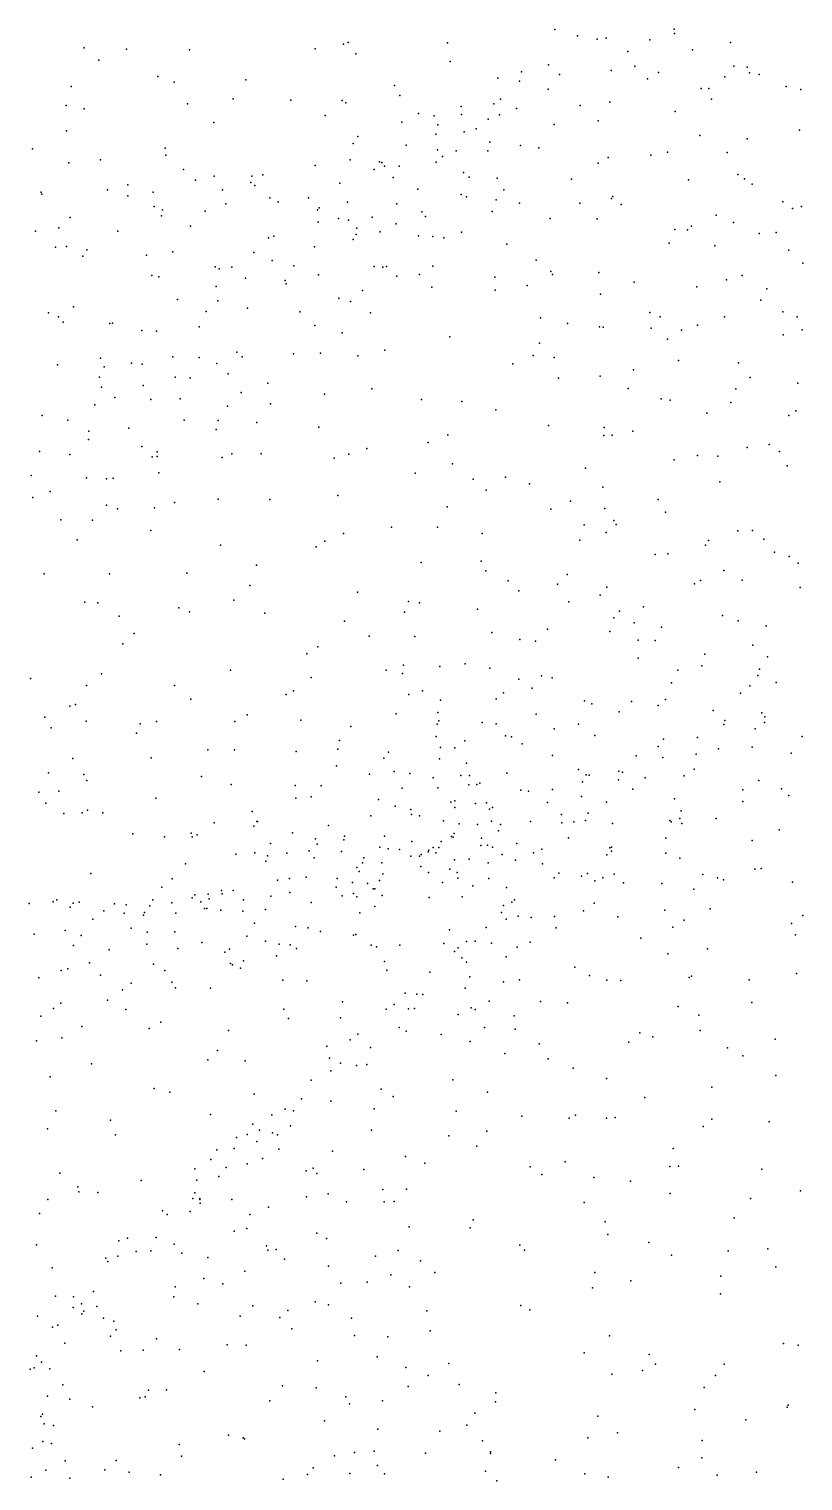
# Model space of a CAD drawing. Header units: metres. Extents: x -24.3 to 24.3, y -27.7 to 27.7.
# Drawn here: x -11.64 to -8.88, y -10.36 to -5.18 of the extents above; entities that cross this region are included whole.
import ezdxf

# ---------------------------------------------------------------- set-up
doc = ezdxf.new("R2010")
doc.units = ezdxf.units.M

msp = doc.modelspace()

# ---------------------------------------------------------------- linework, layer by layer
for p in [(-9.7676, -5.1799, 18.5), (-9.3422, -5.1786, 5.2389), (-10.5227, -5.2325, 3.1546), (-10.5054, -5.2264, -7.0825), (-10.1514, -5.2275, 5.1081), (-9.6866, -5.203, 5.2259), (-9.6169, -5.2147, -7.0446), (-9.585, -5.2116, 0.7604), (-9.4286, -5.217, 0.4077), (-9.3404, -5.1946, 14.8257), (-9.141, -5.2262, 0.3176), (-11.4475, -5.2454, 16.5966), (-11.2964, -5.2509, 4.0688), (-11.0718, -5.2532, 16.9947), (-10.6235, -5.249, 17.5138), (-10.4787, -5.2671, 5.0257), (-9.507, -5.2589, 15.282), (-9.2764, -5.2531, 15.2929), (-11.396, -5.2897, 4.5429), (-10.1412, -5.2942, -7.1146), (-9.8864, -5.3315, 1.6788), (-9.7902, -5.3058, 0.952), (-9.5671, -5.3267, 18.566), (-9.4828, -5.3112, 14.5199), (-9.3974, -5.3332, 18.7082), (-9.1295, -5.3108, 15.1331), (-9.0815, -5.3147, 5.3051), (-9.0729, -5.335, 18.9879), (-11.4937, -5.3841, -6.892), (-11.1844, -5.3486, 3.8963), (-11.1268, -5.3684, 4.8656), (-10.8708, -5.3603, -7.0729), (-10.34, -5.3802, 2.7429), (-9.971, -5.3534, 2.1547), (-9.8943, -5.3643, 1.2084), (-9.7508, -5.3405, 0.6914), (-9.4374, -5.3563, -7.0699), (-9.1608, -5.3488, -7.0174), (-9.0381, -5.3414, 14.9366), (-8.9424, -5.3843, 15.3687), (-10.9157, -5.4277, 4.9626), (-10.7106, -5.4329, 17.2828), (-10.5275, -5.4338, 3.0561), (-10.5136, -5.4425, 17.5149), (-10.3207, -5.4164, 17.7664), (-9.9616, -5.4284, 15.058), (-9.7919, -5.3935, 15.281), (-9.5714, -5.4402, 0.2462), (-9.2455, -5.3913, 14.3852), (-9.2183, -5.3914, 18.8204), (-9.2091, -5.4288, 0.2758), (-8.8898, -5.3941, 15.1098), (-11.5125, -5.4513, 4.2443), (-11.4477, -5.4629, 16.5426), (-11.0791, -5.4462, 16.8275), (-10.5871, -5.4877, -7.1139), (-10.2541, -5.4801, 2.5331), (-10.199, -5.4881, 0.7014), (-10.1026, -5.455, 2.2993), (-10.1008, -5.484, 14.7926), (-9.9859, -5.4453, 0.7708), (-9.9652, -5.4849, 0.3266), (-9.9042, -5.4617, 18.1724), (-9.6774, -5.4511, -7.151), (-9.3387, -5.4727, 15.5554), (-11.5108, -5.5424, 4.7626), (-10.9853, -5.5124, 3.5954), (-10.3144, -5.5112, 0.4911), (-10.1857, -5.5204, 1.014), (-10.0915, -5.5454, 15.3311), (-10.0482, -5.5352, 1.346), (-10.0062, -5.5001, 1.825), (-9.7703, -5.5194, 5.3121), (-9.6137, -5.5067, 14.2608), (-8.8946, -5.5396, 14.5213), (-10.4878, -5.5874, 0.2467), (-10.4712, -5.5624, 0.6352), (-10.2985, -5.5929, 17.575), (-10.1931, -5.5539, 15.1368), (-9.9994, -5.5829, 17.9328), (-9.8903, -5.5945, -7.172), (-9.2509, -5.5582, 18.6454), (-9.082, -5.5711, 18.783), (-11.6324, -5.6063, 16.2831), (-11.3891, -5.6459, 16.3575), (-11.1587, -5.604, 4.9655), (-11.1562, -5.6292, 3.7035), (-10.4981, -5.6459, 2.8897), (-10.1862, -5.6099, 5.2639), (-10.1692, -5.6333, 14.5087), (-10.1196, -5.613, -7.1604), (-10.0075, -5.6139, 14.338), (-9.8246, -5.6026, 0.136), (-9.5773, -5.6376, 18.2482), (-9.425, -5.6294, 0.2031), (-9.3655, -5.6187, 18.4648), (-9.1525, -5.6198, 5.4028), (-11.5021, -5.6557, 4.0448), (-11.0937, -5.6798, 16.4049), (-10.8096, -5.6986, -7.127), (-10.6233, -5.6663, 0.0119), (-10.4133, -5.6806, 17.3192), (-10.3941, -5.6528, 2.6963), (-10.385, -5.6552, 14.9991), (-10.3756, -5.6678, 15.228), (-10.3234, -5.6679, 14.6598), (-10.1914, -5.6539, 1.2143), (-10.0943, -5.6912, 1.6534), (-9.6131, -5.6572, 15.7112), (-9.1151, -5.6975, 15.6344), (-11.3647, -5.7529, 3.8464), (-11.2917, -5.7346, 0.2374), (-11.051, -5.7183, 0.1933), (-10.9834, -5.7039, 0.4064), (-10.9535, -5.7529, -0.0904), (-10.8528, -5.7263, 0.6002), (-10.8493, -5.7039, 16.6417), (-10.8385, -5.7372, 5.1208), (-10.5354, -5.7293, 17.1076), (-10.3449, -5.7082, -7.1597), (-10.2575, -5.7505, -0.0878), (-10.0739, -5.708, 15.5462), (-9.9741, -5.7105, 5.3156), (-9.9497, -5.7521, 14.0013), (-9.7087, -5.714, 18.0322), (-9.2907, -5.7174, 14.0187), (-9.0905, -5.7132, -7.0794), (-9.0632, -5.733, 18.596), (-11.6014, -5.7609, 0.4287), (-11.5984, -5.7678, 4.8658), (-11.2918, -5.7744, 0.501), (-11.2014, -5.7614, -6.9971), (-10.9421, -5.8022, 3.3817), (-10.785, -5.7808, 0.8386), (-10.7551, -5.7949, 3.1932), (-10.647, -5.7812, 16.8226), (-10.5083, -5.7965, -0.1388), (-10.3317, -5.8027, 15.6717), (-10.1024, -5.7692, 14.17), (-10.083, -5.7772, 17.584), (-9.977, -5.7886, 15.755), (-9.8938, -5.8005, 17.7547), (-9.6788, -5.7998, 13.9215), (-9.5652, -5.7833, 15.8898), (-9.5605, -5.777, 0.0494), (-9.531, -5.8053, -7.2166), (-8.9542, -5.7955, 5.3885), (-11.4983, -5.8512, 0.6373), (-11.198, -5.8124, -0.1125), (-11.1715, -5.846, 16.1345), (-11.168, -5.8239, 3.6021), (-11.0162, -5.8286, 0.8637), (-10.6147, -5.824, 1.0443), (-10.6086, -5.8173, 15.4647), (-10.5398, -5.8551, 15.7773), (-10.4195, -5.8497, 5.2776), (-10.2424, -5.8315, 17.32), (-10.2293, -5.8481, 1.9564), (-9.9912, -5.83, -7.1801), (-9.7845, -5.8548, 15.9763), (-9.6174, -5.8564, 5.3848), (-9.1927, -5.8425, 18.34), (-8.9202, -5.8191, 0.4704), (-8.8877, -5.8124, -6.9962), (-11.6213, -5.9, 4.0251), (-11.5379, -5.8887, -0.1325), (-11.3277, -5.9004, 5.0419), (-11.0687, -5.8821, 15.9001), (-10.6123, -5.8683, 14.6745), (-10.504, -5.8606, 2.7861), (-10.4741, -5.8889, 1.2848), (-10.3913, -5.902, 15.9355), (-10.3346, -5.8744, 2.4058), (-10.1012, -5.9037, -0.1849), (-9.3399, -5.8945, 15.9186), (-9.2947, -5.896, 0.2939), (-9.2798, -5.8827, -7.1835), (-9.1305, -5.8687, 15.7949), (-9.0386, -5.9083, 14.0673), (-8.978, -5.9053, 18.4363), (-11.5498, -5.9574, 4.9782), (-11.511, -5.955, -6.9001), (-10.7899, -5.9235, 15.551), (-10.7703, -5.9176, 15.7938), (-10.6256, -5.9564, -7.1236), (-10.4882, -5.9301, 16.6767), (-10.4775, -5.9126, 14.3829), (-10.2542, -5.9165, 1.7011), (-10.2033, -5.9187, -7.1581), (-10.1643, -5.9242, 16.0211), (-9.9389, -5.9464, 16.1065), (-9.3601, -5.9434, 13.8378), (-9.1966, -5.9531, 5.3995), (-11.452, -5.9889, 15.6392), (-11.4387, -5.9665, 3.7981), (-11.225, -5.9864, 15.585), (-11.1314, -5.974, -0.3565), (-10.8427, -5.976, 14.9403), (-10.7769, -6.0045, 14.5948), (-9.8343, -6.0033, 5.382), (-8.9331, -5.9685, 15.7769), (-11.2067, -6.0589, 3.4975), (-11.181, -6.0636, -6.9956), (-10.9806, -6.0272, 15.2817), (-10.9665, -6.0348, 5.2114), (-10.9209, -6.0292, 3.2275), (-10.699, -6.0234, 3.0019), (-10.611, -6.0555, 1.3989), (-10.4125, -6.0259, -0.2978), (-10.3819, -6.0285, 16.4536), (-10.3683, -6.0261, 2.1653), (-10.3322, -6.0612, 5.3242), (-10.2504, -6.0544, 16.678), (-10.2039, -6.0257, 16.9667), (-9.7825, -6.0441, -0.0875), (-9.7764, -6.0546, -7.1799), (-9.6112, -6.048, 17.6955), (-9.0996, -6.0586, 0.5505), (-8.8824, -6.0141, 14.1817), (-10.9763, -6.0974, 14.8066), (-10.8719, -6.0681, -0.4466), (-10.7299, -6.0768, 5.2724), (-10.7263, -6.0885, 14.3735), (-10.4543, -6.1122, -7.1261), (-10.2067, -6.1005, -0.3322), (-9.9817, -6.0649, 16.3067), (-9.9811, -6.1103, 17.1229), (-9.8666, -6.0937, 17.4098), (-9.4848, -6.0825, 0.2127), (-9.2614, -6.0987, 17.9093), (-9.1551, -6.0736, 15.955), (-9.0118, -6.1062, 18.1051), (-11.1149, -6.1443, 15.0542), (-10.9713, -6.1488, -7.0408), (-10.5384, -6.1399, 2.5451), (-10.4968, -6.1517, 13.9736), (-9.6044, -6.1253, 16.2111), (-9.0323, -6.1466, 5.3822), (-11.5753, -6.1922, 15.4764), (-11.5391, -6.2066, -6.8185), (-11.4855, -6.1698, -0.5529), (-11.0126, -6.1864, 14.5573), (-10.8644, -6.1747, 3.0682), (-10.6785, -6.1885, 14.1033), (-10.4256, -6.1918, 1.9176), (-9.8197, -6.2096, 13.7058), (-9.4287, -6.1904, 13.7548), (-9.3918, -6.2063, 16.1374), (-9.1624, -6.2066, -7.0831), (-8.9537, -6.188, 15.927), (-8.9028, -6.2065, -7.0138), (-11.5223, -6.2251, 3.6562), (-11.3567, -6.2298, 1.3257), (-11.3462, -6.2281, 15.2921), (-11.2414, -6.2547, 3.3764), (-11.1897, -6.257, 14.7611), (-11.0376, -6.2413, -0.6189), (-10.6241, -6.2368, 1.6632), (-10.5275, -6.2628, 2.2024), (-9.7232, -6.2293, 5.4257), (-9.6086, -6.2415, 17.4088), (-9.5957, -6.243, 0.1083), (-9.4238, -6.2466, 17.5519), (-9.3159, -6.2532, 5.3977), (-9.2586, -6.2359, 17.7046), (-8.9536, -6.2704, 17.8191), (-8.8856, -6.2522, 13.9996), (-10.1423, -6.2774, 5.3858), (-9.8222, -6.3005, -7.1533), (-9.3659, -6.2857, -7.1205), (-11.3894, -6.3538, 14.9682), (-11.2792, -6.3713, 1.5229), (-11.1308, -6.3485, -6.953), (-11.0378, -6.3518, 14.268), (-10.9745, -6.3724, 1.5983), (-10.9026, -6.3317, 5.2907), (-10.8839, -6.3494, 14.0491), (-10.7011, -6.3385, 2.6122), (-10.6042, -6.3362, 13.8767), (-10.4705, -6.3448, 5.3519), (-10.3751, -6.3252, 13.7627), (-9.9184, -6.3733, 5.43), (-9.845, -6.3439, 16.6483), (-9.7698, -6.3515, 16.9334), (-9.3264, -6.3622, 0.6152), (-9.1129, -6.3697, 16.0419), (-11.5431, -6.3775, 3.4873), (-11.3934, -6.421, 14.6607), (-11.3767, -6.385, -0.7836), (-11.2404, -6.3756, 14.4962), (-11.1224, -6.4216, 3.1267), (-11.07, -6.4242, -0.8195), (-10.9338, -6.4095, 2.9503), (-9.7553, -6.4255, -0.0448), (-9.6065, -6.4178, -7.1546), (-9.4869, -6.3952, 17.2854), (-9.0705, -6.4223, 13.8401), (-11.3854, -6.4569, 3.2928), (-11.2367, -6.4508, 5.2645), (-10.888, -6.4763, -7.0048), (-10.7928, -6.4427, 1.8201), (-10.4207, -6.4627, -0.6731), (-9.5065, -6.4613, 16.3568), (-9.1216, -6.4632, 17.4568), (-8.9012, -6.4427, -6.933), (-11.4101, -6.5205, 14.4397), (-11.3379, -6.4935, -6.8348), (-11.2099, -6.5012, 1.7034), (-11.1051, -6.4984, 14.0439), (-10.9359, -6.5244, 13.9066), (-10.7822, -6.5166, 2.4114), (-10.5895, -6.4818, -0.8542), (-10.2439, -6.5015, 13.6264), (-10.0994, -6.5082, 5.4296), (-9.388, -6.4986, 5.3819), (-9.3569, -6.503, -7.0489), (-9.1396, -6.5122, 1.0759), (-11.5979, -6.5578, 14.6956), (-11.5064, -6.5752, -6.7153), (-11.0908, -6.5744, -6.9018), (-10.9699, -6.5762, 5.3228), (-9.979, -6.5378, -0.3353), (-9.2251, -6.5503, 13.7295), (-8.9327, -6.5582, 5.3066), (-8.9073, -6.5417, 17.4492), (-11.4315, -6.6139, 1.8161), (-11.2881, -6.6037, -1.0235), (-10.9772, -6.6087, 2.8088), (-10.8316, -6.5831, 2.0269), (-10.6102, -6.6005, 5.3761), (-10.1495, -6.6276, -7.0344), (-9.791, -6.5945, 5.4078), (-9.5928, -6.6296, -7.0281), (-9.5921, -6.6011, 0.4336), (-9.5633, -6.6286, 16.6409), (-9.4895, -6.6146, 13.6258), (-11.607, -6.6865, 5.2693), (-11.4325, -6.6439, 14.215), (-11.2425, -6.6693, 13.9688), (-10.4385, -6.676, -6.9985), (-10.2206, -6.6549, -0.6167), (-9.082, -6.672, -6.8934), (-9.0031, -6.6616, 17.2416), (-8.9667, -6.6863, 15.8022), (-11.4988, -6.6972, 3.0406), (-11.2054, -6.7056, 2.755), (-11.1869, -6.7052, 5.3214), (-11.1868, -6.6874, 1.9547), (-10.9548, -6.7082, -1.1376), (-10.9211, -6.6951, 13.7507), (-10.8163, -6.6955, -6.9587), (-10.5552, -6.7109, 13.5866), (-10.5028, -6.6962, -0.9604), (-10.1327, -6.731, 5.4312), (-9.3425, -6.7162, 5.3436), (-9.2592, -6.7014, 16.9889), (-9.1859, -6.703, 1.2898), (-8.9393, -6.7383, 13.8795), (-11.6366, -6.7727, -6.5617), (-11.4399, -6.7806, 2.7962), (-11.3679, -6.7845, 2.5006), (-11.3444, -6.7815, 2.2393), (-11.1814, -6.7634, -1.1872), (-10.2659, -6.764, 13.5467), (-10.0596, -6.7851, -0.5084), (-9.9439, -6.7788, -6.9601), (-9.6586, -6.7459, 13.5496), (-11.5697, -6.8296, 2.429), (-10.0134, -6.8251, 13.5413), (-9.8582, -6.8025, 5.3824), (-9.5969, -6.8137, 0.6962), (-9.1796, -6.7946, 13.6941), (-11.6312, -6.8506, 2.657), (-11.3683, -6.8789, 13.8776), (-11.3289, -6.8915, -6.721), (-11.1968, -6.8875, -1.3961), (-11.1256, -6.8688, 13.7361), (-10.9694, -6.8564, -6.8516), (-10.7846, -6.8583, 13.605), (-10.5425, -6.8443, -6.9044), (-10.1527, -6.8846, -6.896), (-9.7819, -6.8923, 0.2717), (-9.7123, -6.8638, 0.5159), (-9.5892, -6.8898, 16.6473), (-9.3993, -6.8577, 1.1856), (-11.5312, -6.9306, 5.336), (-11.4185, -6.9318, -1.3422), (-9.5569, -6.9328, 16.2392), (-9.3727, -6.9031, 16.0738), (-11.2094, -6.9693, 5.375), (-10.5217, -6.9797, -1.3056), (-10.3509, -6.9574, 5.4716), (-10.1869, -6.957, -0.7479), (-10.0276, -6.9799, 5.3909), (-9.6633, -6.9485, -6.8244), (-9.5843, -6.9756, 13.5691), (-9.5494, -6.948, 0.9694), (-9.1144, -6.9703, 1.7833), (-9.063, -6.9685, -6.6959), (-11.4729, -7.0027, -6.5803), (-10.9617, -7.0212, 5.4193), (-10.62, -7.0268, 5.4662), (-10.5889, -7.0066, 13.5704), (-9.679, -7.0034, 0.7658), (-9.23, -7.0209, 15.7626), (-9.2197, -7.0049, 16.9565), (-9.0221, -6.9994, 13.8534), (-8.9835, -7.0467, 5.1639), (-10.8324, -7.0929, -6.7463), (-10.2448, -7.0829, -0.9185), (-10.0308, -7.0783, -6.7706), (-9.4097, -7.055, 15.9142), (-9.3642, -7.0522, 1.6245), (-8.9318, -7.0612, 2.161), (-8.8999, -7.0852, 15.28), (-11.5903, -7.123, -1.5952), (-11.3574, -7.124, -1.7409), (-11.0812, -7.1206, -1.7869), (-10.014, -7.1128, -0.3889), (-9.9342, -7.148, -0.1315), (-9.7235, -7.1254, 16.1764), (-9.2483, -7.1478, 5.2183), (-9.1652, -7.1111, -6.5611), (-9.0996, -7.1464, 15.4531), (-10.8568, -7.1646, 13.593), (-10.472, -7.1886, -6.7216), (-9.8968, -7.1839, 0.0934), (-9.759, -7.16, 16.5847), (-9.6064, -7.2, 16.8002), (-9.5818, -7.1712, 1.2389), (-9.2689, -7.1598, 1.9041), (-8.8923, -7.1727, 2.48), (-11.4458, -7.2244, -6.4548), (-11.3989, -7.2266, 13.6955), (-11.1101, -7.245, -6.626), (-10.9142, -7.2174, -1.9163), (-10.2908, -7.222, 13.5496), (-10.251, -7.2275, -6.6914), (-10.044, -7.2495, 13.5701), (-9.7183, -7.2238, 0.9653), (-9.4515, -7.2418, -6.508), (-11.3226, -7.2744, -2.0358), (-11.0724, -7.2591, -2.1185), (-10.8035, -7.2637, 5.4924), (-10.5184, -7.2922, 5.4898), (-10.3046, -7.2598, 5.4314), (-9.5571, -7.2809, 15.7764), (-9.5369, -7.2569, 1.5128), (-9.4851, -7.2983, 1.7362), (-9.1697, -7.2725, -6.368), (-9.1139, -7.2916, 2.4044), (-11.2697, -7.3364, -2.3258), (-10.4301, -7.3464, -1.9377), (-10.2673, -7.3468, -1.085), (-9.993, -7.3332, -6.5673), (-9.8928, -7.3578, 0.3339), (-9.7939, -7.3212, 0.7608), (-9.5719, -7.3291, 13.6445), (-9.3877, -7.3143, 2.0218), (-9.0135, -7.309, 15.1412), (-11.3101, -7.3733, 5.4596), (-10.6527, -7.4095, 13.5507), (-10.6143, -7.3841, -2.2637), (-9.8375, -7.3644, 16.8895), (-9.4705, -7.3605, 17.0835), (-9.4104, -7.3617, 15.5084), (-9.2329, -7.41, 5.033), (-9.061, -7.3787, 2.6886), (-10.3083, -7.4491, -1.5433), (-10.1778, -7.4548, -0.728), (-10.0879, -7.4453, 5.3685), (-9.9997, -7.4599, -0.0478), (-9.4705, -7.4246, 5.1297), (-9.2436, -7.4525, 13.8829), (-9.037, -7.464, -6.0883), (-9.0087, -7.4194, 14.8297), (-11.6396, -7.497, -2.1728), (-11.3858, -7.4806, -2.6784), (-10.9255, -7.4669, -2.6656), (-10.6375, -7.494, -2.5935), (-10.3696, -7.4679, 13.5617), (-10.3115, -7.4792, 5.4139), (-9.8965, -7.5001, 13.5981), (-9.8159, -7.4872, 17.072), (-9.7777, -7.4954, 5.2834), (-9.3519, -7.5129, 2.4812), (-9.3286, -7.468, -6.19), (-9.0437, -7.4861, 4.8811), (-8.9783, -7.5119, 14.4162), (-11.4399, -7.5224, -6.1967), (-11.1255, -7.5225, 13.5953), (-10.727, -7.5544, -6.516), (-10.7003, -7.5412, 5.5197), (-10.2894, -7.5544, -2.339), (-10.2406, -7.5413, 16.5652), (-9.9513, -7.5484, -6.3205), (-9.8493, -7.5319, 1.211), (-9.1054, -7.549, 2.9973), (-9.0718, -7.523, 14.1387), (-11.4984, -7.5957, 5.5123), (-11.4789, -7.5904, 13.6239), (-11.0673, -7.571, -2.9175), (-10.1851, -7.6183, -1.2692), (-10.1759, -7.574, 16.1076), (-9.9772, -7.57, 15.8732), (-9.6626, -7.5767, 13.7189), (-9.6362, -7.5879, 5.0663), (-9.5379, -7.6162, 2.2956), (-9.4943, -7.5791, 17.2397), (-9.3991, -7.5939, 15.2455), (-9.3726, -7.5726, 4.9582), (-9.2023, -7.611, 14.9136), (-11.5887, -7.6348, -2.9369), (-11.4405, -7.6497, -3.1052), (-11.2482, -7.6586, -6.1413), (-11.1897, -7.6504, 5.5363), (-10.9106, -7.6509, -3.139), (-10.8655, -7.6271, 13.5624), (-10.6743, -7.6462, -3.064), (-10.4962, -7.6687, 13.567), (-10.3344, -7.6239, 16.2965), (-10.1876, -7.6608, -0.9358), (-10.1816, -7.6483, -1.496), (-10.0272, -7.6544, 0.289), (-9.9779, -7.6591, 0.7118), (-9.8343, -7.6243, 15.627), (-9.683, -7.6602, -6.0875), (-9.1652, -7.6613, 14.6638), (-9.1615, -7.6474, 4.721), (-9.0293, -7.6197, 3.3482), (-9.0202, -7.6541, 3.5862), (-9.0189, -7.6336, 4.5358), (-11.5651, -7.6736, -5.977), (-11.2615, -7.6928, -3.2464), (-10.5364, -7.7187, 5.457), (-10.192, -7.7043, 17.1009), (-10.0889, -7.7192, 0.0656), (-9.9441, -7.7021, -6.1324), (-9.9229, -7.7049, 1.3582), (-9.7705, -7.6765, 1.9), (-9.6248, -7.701, 17.3706), (-9.3799, -7.7136, -5.8579), (-9.2589, -7.7078, 3.401), (-9.0529, -7.6767, 17.3594), (-8.8847, -7.7038, 4.2183), (-11.006, -7.7513, -3.4389), (-10.9108, -7.7523, -6.1116), (-10.6909, -7.7583, -6.1974), (-10.5423, -7.7489, 16.6106), (-10.3613, -7.7596, 16.9664), (-10.1763, -7.7439, -0.5315), (-10.1249, -7.7444, -2.0634), (-9.8842, -7.7301, 17.3453), (-9.7759, -7.7725, 15.4242), (-9.478, -7.7728, 13.9498), (-9.3993, -7.7399, 3.1484), (-9.2634, -7.7676, 3.8121), (-9.1844, -7.7486, 4.4438), (-9.0633, -7.742, 4.0728), (-8.9248, -7.7634, -5.552), (-11.4884, -7.783, -5.7577), (-11.2081, -7.7803, -3.5153), (-10.5477, -7.8085, -3.3935), (-10.3777, -7.7811, -3.1086), (-10.1794, -7.7838, -1.1159), (-10.0829, -7.799, 5.2783), (-9.6831, -7.8222, 13.8623), (-9.3822, -7.7793, 4.6935), (-9.2708, -7.8207, 4.1668), (-11.5748, -7.8341, -5.5256), (-11.4494, -7.8404, -3.7247), (-11.4379, -7.8613, 13.6184), (-11.0287, -7.8475, -5.8837), (-10.9227, -7.8752, -3.8202), (-10.43, -7.8384, 17.1728), (-10.3418, -7.8288, 13.6157), (-10.285, -7.8363, -6.095), (-10.2021, -7.8522, 17.43), (-10.1037, -7.8439, 0.4846), (-10.0752, -7.8766, 0.8587), (-10.0728, -7.8438, -2.8727), (-10.0462, -7.8757, -2.566), (-10.0354, -7.8703, 1.156), (-9.9391, -7.8357, -5.9387), (-9.6691, -7.8664, 4.8433), (-9.6566, -7.8412, 2.6792), (-9.6455, -7.8424, 2.9864), (-9.5408, -7.8588, 3.5118), (-9.5394, -7.8279, 15.1459), (-9.5264, -7.831, 17.5708), (-9.4454, -7.8523, -5.6672), (-9.3066, -7.845, 17.5822), (-9.0401, -7.861, -11.5864), (-11.6091, -7.9025, -4.2527), (-11.5377, -7.8997, -3.9578), (-11.1921, -7.9246, -3.9548), (-10.6948, -7.8791, 5.4881), (-10.6926, -7.9244, -3.7899), (-10.6373, -7.9196, 17.0775), (-10.6021, -7.8803, 13.588), (-10.3978, -7.9288, -3.587), (-10.3128, -7.8887, 5.3817), (-10.1858, -7.887, -0.8124), (-9.8898, -7.8954, 2.107), (-9.8623, -7.8992, 17.5779), (-9.7768, -7.8937, 2.4727), (-9.6732, -7.9181, -5.634), (-9.49, -7.892, 4.529), (-9.3411, -7.9273, -5.4253), (-9.0969, -7.8948, -11.9765), (-8.9585, -7.8914, -12.3925), (-8.9324, -7.9144, -11.3374), (-11.584, -7.9423, -4.714), (-11.5208, -7.9797, -4.9226), (-11.4552, -7.9765, -4.5009), (-11.4363, -7.9672, -5.2827), (-11.3811, -7.977, 5.5093), (-10.8478, -7.972, 16.6509), (-10.338, -7.9529, -5.8614), (-10.2818, -7.9644, -0.5069), (-10.1392, -7.9382, -3.3829), (-10.1253, -7.9582, 15.6179), (-10.1248, -7.9337, -1.9547), (-10.0508, -7.9433, 1.3661), (-10.012, -7.9407, -3.1298), (-10.0016, -7.9632, 1.8358), (-9.9908, -7.9575, -5.6622), (-9.7947, -7.9396, 3.2171), (-9.6489, -7.9779, -5.4086), (-9.5839, -7.9391, 3.9823), (-9.3174, -7.9691, -11.812), (-9.0971, -7.9363, -5.2638), (-10.9837, -8.0125, 13.5642), (-10.8418, -8.0242, -5.6349), (-10.8314, -8.0083, -4.1013), (-10.8291, -8.0081, 16.3846), (-10.5761, -8.0218, -5.739), (-10.425, -7.9878, 15.8627), (-10.28, -7.9826, -0.1773), (-10.2506, -7.9874, 0.0689), (-10.1652, -8.005, -1.4772), (-10.1088, -8.0163, -3.5969), (-10.0436, -8.0186, 2.4122), (-9.9941, -8.0064, 2.9448), (-9.9618, -8.0185, -2.7126), (-9.8544, -8.0074, 3.5079), (-9.7446, -7.9828, 3.7345), (-9.7426, -8.0122, 4.5769), (-9.6999, -8.0094, 4.2289), (-9.6583, -8.0039, 13.9915), (-9.5624, -8.0143, 14.943), (-9.358, -8.0042, -12.1768), (-9.3531, -8.0087, -11.5903), (-9.3213, -7.9969, -5.1672), (-9.3147, -8.0143, -12.5477), (-9.1925, -7.997, -11.3879), (-11.2736, -8.0522, -4.859), (-11.1607, -8.0622, -5.1143), (-11.0655, -8.0495, 5.4935), (-11.0618, -8.0627, -4.3822), (-11.0442, -8.0555, -5.4207), (-10.7045, -8.0486, 17.3548), (-10.6216, -8.0701, -4.1041), (-10.5211, -8.0736, -5.5242), (-10.5186, -8.0599, 5.3897), (-10.3762, -8.0595, -3.8995), (-10.278, -8.0789, 0.3083), (-10.1732, -8.079, 1.1027), (-10.1365, -8.0611, -1.7095), (-10.1305, -8.0641, 2.0685), (-10.1269, -8.0503, 17.7151), (-10.0299, -8.067, 3.368), (-9.9686, -8.0414, -5.3496), (-9.9041, -8.0857, 4.142), (-9.7197, -8.0657, 17.8391), (-9.3723, -8.067, -12.9249), (-9.064, -8.0761, -11.0877), (-8.9672, -8.0373, -13.1021), (-10.9061, -8.1242, -5.1464), (-10.8392, -8.12, -4.6126), (-10.7932, -8.1307, -5.4236), (-10.783, -8.0867, 16.1266), (-10.7249, -8.1213, -4.8573), (-10.6449, -8.1128, -4.3694), (-10.6266, -8.1373, -5.227), (-10.6162, -8.0886, 15.9603), (-10.5299, -8.1152, -4.69), (-10.4498, -8.1374, 13.7435), (-10.3927, -8.0998, 17.7146), (-10.3628, -8.1057, -4.2537), (-10.3229, -8.1082, 15.6567), (-10.282, -8.1317, -5.1666), (-10.2515, -8.1319, 2.4117), (-10.2453, -8.126, 1.6179), (-10.2204, -8.1159, 2.7021), (-10.2176, -8.1095, 2.922), (-10.2022, -8.1006, -1.1371), (-10.193, -8.1195, 1.3351), (-10.1814, -8.1002, -4.1092), (-10.0321, -8.0939, 3.6528), (-10.0083, -8.0923, -3.7899), (-9.9909, -8.0997, -2.2172), (-9.9559, -8.1251, -5.0107), (-9.8443, -8.1193, -3.5501), (-9.814, -8.1069, -3.3169), (-9.5829, -8.1268, -12.6451), (-9.5711, -8.1018, -11.8466), (-9.5657, -8.0992, -12.3602), (-9.5652, -8.1137, 14.3551), (-9.3721, -8.1203, -4.7206), (-11.0862, -8.1594, 16.8559), (-10.799, -8.1494, 13.6787), (-10.4748, -8.172, 2.4096), (-10.4662, -8.1868, 3.2105), (-10.4547, -8.1555, 2.8869), (-10.3853, -8.1548, -4.9464), (-10.2466, -8.1684, 3.4991), (-10.1423, -8.1775, 4.0711), (-10.1257, -8.144, 4.8262), (-10.1169, -8.1897, -4.8088), (-10.0737, -8.1427, 13.8389), (-10.0056, -8.1549, 4.4412), (-9.9083, -8.1453, -4.0626), (-9.8117, -8.1587, -4.7758), (-9.3219, -8.1391, -13.3109), (-9.0546, -8.1773, -10.8637), (-9.032, -8.1757, 17.7555), (-11.424, -8.1936, 5.4339), (-11.1342, -8.2124, 16.5215), (-10.7583, -8.2169, 2.8849), (-10.715, -8.211, 5.3708), (-10.6549, -8.2066, 17.7776), (-10.5444, -8.2116, 15.7377), (-10.4899, -8.2249, 1.8499), (-10.4364, -8.2294, 1.4191), (-10.3938, -8.2182, -0.5468), (-10.3821, -8.1943, 2.1113), (-10.2192, -8.1899, 3.8593), (-10.1684, -8.226, 4.6025), (-10.1139, -8.2104, 17.9348), (-10.0605, -8.2371, -2.0118), (-10.003, -8.2117, 15.2891), (-9.7709, -8.2093, -11.7381), (-9.7533, -8.1927, -12.0713), (-9.6727, -8.2029, -4.0899), (-9.6509, -8.1936, 14.7263), (-9.6251, -8.2199, -11.4489), (-9.5961, -8.2086, -3.8675), (-9.556, -8.1961, -4.4599), (-9.5223, -8.2262, 17.9627), (-9.3856, -8.2288, -13.5384), (-9.2403, -8.1967, -11.0183), (-9.1876, -8.2084, -4.6416), (-9.166, -8.2157, -13.5341), (-8.9203, -8.2243, -10.6231), (-11.5457, -8.2872, 2.3589), (-11.2024, -8.2872, 2.9282), (-11.1708, -8.2424, 17.2515), (-11.0618, -8.2805, 17.5002), (-11.0528, -8.2692, 16.1619), (-11.0047, -8.2676, 2.8269), (-11.002, -8.2837, 1.7631), (-10.9577, -8.2539, 3.0972), (-10.9558, -8.2657, 2.3201), (-10.9159, -8.2542, 2.5396), (-10.8789, -8.2878, 15.9796), (-10.782, -8.2742, 3.3776), (-10.7135, -8.261, 1.601), (-10.5487, -8.2425, 3.4326), (-10.5268, -8.2734, 5.0994), (-10.4871, -8.2645, 1.0715), (-10.4743, -8.2771, 0.76), (-10.416, -8.2476, 0.0884), (-10.4107, -8.2485, 3.6351), (-10.3839, -8.2718, 4.0118), (-10.2163, -8.2792, -1.3808), (-10.0983, -8.2766, -1.6976), (-9.9401, -8.243, 13.9797), (-9.9118, -8.2878, -12.1916), (-9.2716, -8.2492, -4.345), (-11.6445, -8.3006, 2.8241), (-11.5586, -8.2943, 1.65), (-11.4976, -8.313, 0.8809), (-11.4874, -8.2995, 3.0316), (-11.4661, -8.2957, 1.8991), (-11.377, -8.3263, 1.3901), (-11.3394, -8.3014, 2.1418), (-11.3053, -8.3352, 17.0926), (-11.2984, -8.3047, 13.6776), (-11.2366, -8.3423, 1.0537), (-11.2329, -8.333, 1.5971), (-11.2136, -8.3091, 2.3333), (-11.1343, -8.2977, 2.5777), (-11.1202, -8.3346, 5.3943), (-11.031, -8.295, 1.4338), (-11.0185, -8.3186, 3.389), (-11.0098, -8.318, 1.1725), (-10.9599, -8.3241, 17.7197), (-10.882, -8.3283, 3.5738), (-10.8005, -8.3223, 1.0125), (-10.6374, -8.2972, 3.6427), (-10.4644, -8.3336, 4.326), (-10.4106, -8.3117, 4.7508), (-9.9578, -8.3328, -11.8124), (-9.9517, -8.3078, -2.2701), (-9.9215, -8.2953, -12.4187), (-9.6658, -8.3266, -11.2095), (-9.6275, -8.2993, -13.5659), (-9.3751, -8.3237, -10.8875), (-9.214, -8.3195, -4.147), (-8.8833, -8.3434, -10.4371), (-11.5154, -8.397, 0.1185), (-11.4174, -8.3563, 3.3448), (-11.2799, -8.388, 17.5097), (-10.8399, -8.3704, 17.9278), (-10.6931, -8.3829, 4.0533), (-10.6479, -8.387, 0.1595), (-10.1441, -8.3939, 15.3108), (-10.0128, -8.3857, 15.1287), (-9.9414, -8.3561, 18.1755), (-9.8987, -8.3462, -13.0956), (-9.8526, -8.3503, -11.4648), (-9.7687, -8.3469, -2.6577), (-9.763, -8.3875, 14.5307), (-9.5427, -8.3479, -13.7756), (-9.3471, -8.3852, -3.7598), (-9.3066, -8.3596, 18.0064), (-8.9229, -8.3715, 17.8557), (-11.6262, -8.41, -0.2557), (-11.4579, -8.4144, 5.3775), (-11.2245, -8.4455, 0.4419), (-11.2234, -8.4026, 0.6926), (-11.1236, -8.4021, 3.6386), (-11.0274, -8.4396, 4.0055), (-10.8676, -8.4173, 0.5467), (-10.8007, -8.4351, 5.0521), (-10.7514, -8.4456, 4.3365), (-10.7122, -8.4486, 15.7106), (-10.6039, -8.4004, 18.0777), (-10.486, -8.4137, -0.3769), (-10.4776, -8.4107, -0.6186), (-10.3217, -8.4488, 18.2121), (-10.1647, -8.4432, -1.5669), (-10.0835, -8.4356, -12.1655), (-10.0525, -8.4345, 14.051), (-9.9938, -8.4415, -13.3139), (-9.8554, -8.439, -11.212), (-9.4609, -8.4246, -14.0458), (-8.9093, -8.4128, -4.2372), (-11.4855, -8.4503, 16.8878), (-11.3582, -8.4664, 16.2127), (-11.1131, -8.4616, 17.8717), (-10.9458, -8.4741, 13.7212), (-10.9289, -8.4638, 0.3248), (-10.7608, -8.4872, -0.1486), (-10.6905, -8.4607, 4.6968), (-10.4234, -8.4493, -0.938), (-10.4046, -8.4557, 13.907), (-10.126, -8.4713, -12.415), (-10.1129, -8.4593, -12.9322), (-10.0997, -8.4947, -11.6625), (-9.9418, -8.4904, 14.3048), (-9.9022, -8.4558, 14.9373), (-9.3645, -8.4804, -3.4405), (-9.2225, -8.462, -10.4388), (-11.5293, -8.5394, 17.5275), (-11.5061, -8.5338, 4.0421), (-11.4293, -8.5124, 13.7413), (-11.2007, -8.5176, 0.0277), (-11.1603, -8.5394, 5.2843), (-10.925, -8.5145, 0.0223), (-10.9187, -8.5189, 4.5713), (-10.8903, -8.5314, 4.8609), (-10.8788, -8.5056, 18.145), (-10.3756, -8.5077, -1.1666), (-10.3681, -8.5384, 15.4364), (-10.2135, -8.5459, -12.6102), (-10.0828, -8.5104, 18.3159), (-9.6962, -8.5272, 18.261), (-8.9049, -8.5504, -14.2058), (-11.6091, -8.5653, 16.5118), (-11.3896, -8.5566, 17.7884), (-11.2804, -8.5844, 4.366), (-11.1352, -8.5817, 4.6026), (-11.1222, -8.6013, 13.7021), (-10.9971, -8.6028, 15.8225), (-10.7385, -8.5736, -0.4522), (-10.6536, -8.5767, 13.8724), (-10.0885, -8.6023, -11.2827), (-10.071, -8.5627, -13.7293), (-9.9515, -8.5802, 14.5931), (-9.894, -8.5729, -10.8904), (-9.6444, -8.5574, -2.8426), (-9.5818, -8.5741, -10.5698), (-9.5329, -8.575, -3.0499), (-9.2885, -8.5651, -14.2683), (-9.2801, -8.5598, 18.1619), (-9.0747, -8.5728, -10.2166), (-11.365, -8.6455, 4.7658), (-11.311, -8.6085, 4.9999), (-10.5257, -8.6515, -0.8723), (-10.3016, -8.6204, -12.9645), (-10.2602, -8.6247, -13.3662), (-10.2389, -8.6258, 15.2297), (-10.0028, -8.6493, -1.9178), (-9.8193, -8.6507, -10.6445), (-9.7225, -8.6555, -2.6059), (-9.065, -8.6535, 18.1463), (-11.6026, -8.7024, 17.8954), (-11.5572, -8.6751, 4.8727), (-11.5316, -8.6567, 4.5682), (-11.2986, -8.6794, -0.5615), (-10.7348, -8.6778, 15.6063), (-10.3696, -8.6782, -13.1634), (-10.3417, -8.6614, -12.466), (-10.2898, -8.6763, -11.7179), (-10.2691, -8.6753, -13.6716), (-10.1134, -8.6962, 14.3214), (-10.066, -8.6724, -10.9978), (-10.0524, -8.6786, -14.1843), (-9.9133, -8.7016, 18.4165), (-9.3277, -8.6686, -10.2044), (-9.2538, -8.6986, -14.4883), (-11.4566, -8.739, 18.1014), (-11.2156, -8.7466, 15.8913), (-11.1737, -8.7244, 18.3066), (-10.9324, -8.7536, 13.8125), (-10.7183, -8.7114, -0.7249), (-10.5333, -8.7083, 18.4595), (-10.3231, -8.743, 14.0825), (-10.2983, -8.756, -11.4001), (-10.019, -8.7431, 14.9284), (-9.9101, -8.7488, -2.3196), (-9.2498, -8.7534, -3.2876), (-11.6184, -8.7912, 16.1243), (-11.5271, -8.7806, -0.8744), (-10.5818, -8.8094, 13.9732), (-10.4984, -8.7874, -1.136), (-10.471, -8.7668, -12.7815), (-10.1733, -8.7687, 18.5104), (-10.0706, -8.7929, 14.5486), (-9.8235, -8.8015, -10.4097), (-9.5043, -8.7958, -14.6585), (-9.4642, -8.7617, 18.3647), (-9.4185, -8.7765, -3.0216), (-8.9818, -8.7844, -9.9827), (-11.0059, -8.8583, 18.5649), (-10.9722, -8.8247, -0.596), (-10.8736, -8.8616, -0.7909), (-10.5721, -8.8532, -12.9662), (-10.4263, -8.8142, 15.3779), (-9.946, -8.8354, -2.1046), (-9.7919, -8.8544, -14.6325), (-9.1522, -8.8163, 18.2947), (-9.0975, -8.8445, -14.6333), (-11.4221, -8.873, 18.3486), (-10.5676, -8.8978, -13.7755), (-10.5324, -8.8704, -12.1704), (-10.4757, -8.8785, 18.5892), (-10.4387, -8.8756, -14.24), (-9.7021, -8.888, -10.2302), (-8.9795, -8.914, -3.5599), (-11.5687, -8.9198, -1.1057), (-11.198, -8.9607, 18.5781), (-10.6378, -8.9308, -12.755), (-10.3883, -8.9628, -1.5779), (-10.132, -8.93, -10.5664), (-9.5836, -8.9253, -2.7831), (-9.2079, -8.9564, -9.9474), (-11.1417, -8.9739, -0.9364), (-10.8411, -8.981, -1.0257), (-10.6723, -8.9981, -12.3008), (-10.5671, -9.0065, -14.5065), (-10.3444, -8.9896, -10.8471), (-10.0078, -8.9738, -14.7345), (-9.4471, -8.9935, -2.9507), (-11.5484, -9.0407, 15.9564), (-10.9969, -9.0542, 13.8634), (-10.7783, -9.0554, -13.8527), (-10.7307, -9.0346, -12.5838), (-10.7007, -9.041, -14.1255), (-10.4122, -9.0337, -14.659), (-10.1202, -9.0417, 18.6715), (-9.886, -9.0601, 18.6065), (-9.7172, -9.0663, -2.5835), (-9.6936, -9.0563, -14.9459), (-9.5841, -9.0674, -10.0281), (-9.5528, -9.0639, 18.4943), (-9.2082, -9.0706, 18.3747), (-11.5787, -9.1046, -1.3677), (-11.3535, -9.0741, 13.8242), (-10.8462, -9.0884, -13.3902), (-10.822, -9.1101, 15.5535), (-10.776, -9.1194, -12.0365), (-10.7115, -9.0944, -11.7421), (-10.4221, -9.1096, 18.7652), (-10.0103, -9.1134, -14.9593), (-9.2391, -9.0961, -14.9791), (-9.0027, -9.0795, 18.2561), (-11.3358, -9.1263, 15.7841), (-10.9036, -9.1361, -13.6106), (-10.8657, -9.1254, 18.7455), (-10.8321, -9.1499, -12.3691), (-10.758, -9.1262, -1.2523), (-10.1466, -9.1294, -1.9695), (-10.0468, -9.1665, -10.2206), (-10.9952, -9.2142, -13.8039), (-10.9746, -9.1799, -1.1829), (-10.9124, -9.1752, -14.0362), (-10.8112, -9.2103, -14.6682), (-10.7534, -9.1779, -11.4698), (-10.5612, -9.1848, -1.45), (-10.3015, -9.2034, -1.8187), (-9.7312, -9.2227, 18.583), (-9.3456, -9.1755, -3.0527), (-11.5341, -9.2637, 18.618), (-11.053, -9.2475, 18.8087), (-10.9667, -9.2754, -14.4497), (-10.9406, -9.243, 13.9584), (-10.8664, -9.2296, -11.8707), (-10.6553, -9.2547, 15.4826), (-10.6303, -9.2457, 18.8121), (-10.6173, -9.264, -14.8888), (-10.4493, -9.2501, -10.5841), (-10.2319, -9.2269, 14.6715), (-9.8565, -9.24, -15.1128), (-9.8142, -9.2675, -2.501), (-9.3578, -9.2399, 18.4596), (-9.3261, -9.2384, -9.7892), (-9.0292, -9.2486, -9.6638), (-11.4702, -9.3115, -1.5224), (-11.4671, -9.3299, 13.8406), (-11.2439, -9.2892, -1.3763), (-11.0458, -9.2883, -13.3374), (-10.3816, -9.3219, 15.2677), (-10.297, -9.3205, -15.1723), (-9.6287, -9.279, -9.8966), (-9.4978, -9.2913, -2.8409), (-8.8914, -9.3264, -15.1564), (-11.5773, -9.3572, -1.8374), (-11.3989, -9.3326, 15.8297), (-11.0598, -9.354, 15.7349), (-11.053, -9.3335, -12.8191), (-11.0353, -9.3572, -1.3094), (-11.0349, -9.3531, -12.3125), (-11.034, -9.3697, -12.0752), (-10.9203, -9.3573, -11.3885), (-10.6538, -9.3475, -10.7772), (-10.5775, -9.3369, 14.1944), (-10.5117, -9.3654, -15.1214), (-10.3776, -9.3651, -10.3233), (-10.3415, -9.3648, 14.388), (-9.6634, -9.3674, -2.6883), (-9.3568, -9.3357, -15.1961), (-9.0696, -9.3536, 18.3228), (-11.6074, -9.4071, -2.0981), (-11.1684, -9.3975, -13.4873), (-11.1521, -9.4104, -13.0955), (-11.0691, -9.3995, -14.7086), (-10.8564, -9.4112, 15.6514), (-10.7898, -9.3841, -14.958), (-10.0596, -9.4301, 18.6761), (-9.1276, -9.4227, -9.5762), (-10.9124, -9.4706, -1.4517), (-10.867, -9.4606, -10.9614), (-10.617, -9.4771, -10.5238), (-10.2881, -9.4547, 15.1176), (-10.0698, -9.4579, -10.0073), (-9.5881, -9.4372, 18.5296), (-9.5788, -9.4825, -9.7246), (-11.6176, -9.5195, -2.344), (-11.3244, -9.505, -14.1059), (-11.2929, -9.4957, -1.5625), (-11.1909, -9.4925, 13.885), (-11.126, -9.5167, -11.6905), (-10.7971, -9.5231, 18.8016), (-10.7622, -9.5356, 14.1589), (-10.5824, -9.4969, 15.5434), (-9.8933, -9.5204, -2.5132), (-9.4326, -9.5103, -2.9709), (-9.0075, -9.5329, -3.4529), (-11.3701, -9.567, -13.8737), (-11.3634, -9.5783, -13.6307), (-11.3271, -9.5599, -13.3979), (-11.2621, -9.5424, -12.7694), (-11.2099, -9.5407, -12.098), (-11.0994, -9.5483, -11.3337), (-11.0067, -9.5646, 15.778), (-10.7922, -9.5384, -10.7211), (-10.7322, -9.5697, -1.6437), (-10.4076, -9.5591, -15.3446), (-10.3272, -9.5391, -1.9744), (-10.2469, -9.5766, 14.7832), (-9.876, -9.5386, -15.3589), (-9.3515, -9.5559, 18.3832), (-9.1491, -9.541, -3.2705), (-11.562, -9.6008, -1.8603), (-11.0201, -9.6393, 18.8481), (-10.8746, -9.6132, -15.1428), (-10.5756, -9.5947, 14.3028), (-10.3531, -9.626, 14.5954), (-10.1964, -9.6174, -2.1783), (-9.6256, -9.6181, -2.8249), (-9.1758, -9.6305, -15.4193), (-8.9787, -9.5975, 18.1872), (-11.4139, -9.6852, 13.8588), (-11.123, -9.6689, -15.0261), (-10.953, -9.6584, -10.8081), (-10.5318, -9.6556, -1.8233), (-10.4377, -9.6523, -10.1217), (-10.2864, -9.6691, 15.2151), (-9.6337, -9.6726, -9.6138), (-9.4966, -9.6473, -15.4365), (-11.5501, -9.7023, 18.7582), (-11.4865, -9.743, -13.072), (-11.4862, -9.7052, -14.0942), (-11.4571, -9.7291, -12.8332), (-11.4028, -9.7397, -14.6822), (-11.1277, -9.7051, -11.0279), (-11.0425, -9.7295, -1.5989), (-10.8461, -9.7363, -10.5285), (-10.6235, -9.7223, -10.231), (-10.5758, -9.7334, -15.3899), (-9.8888, -9.7352, 18.5682), (-9.1765, -9.6934, -9.4194), (-11.6138, -9.7733, -2.7413), (-11.456, -9.765, -1.741), (-11.4489, -9.7558, -12.3625), (-11.3784, -9.7813, -11.7166), (-11.3418, -9.7919, -14.9215), (-10.8909, -9.7734, 14.0717), (-10.7496, -9.7782, 15.7559), (-10.7214, -9.7531, -1.7698), (-10.4935, -9.7804, 18.7594), (-10.2242, -9.7552, -15.4988), (-9.8566, -9.7512, -2.6423), (-11.5613, -9.8125, -2.0109), (-11.5416, -9.8053, -13.6909), (-11.3536, -9.845, -11.3682), (-11.3337, -9.8225, 18.8556), (-10.7069, -9.8187, 14.2025), (-10.4834, -9.8431, 15.6155), (-10.364, -9.8473, -2.1372), (-10.2123, -9.8265, 14.8393), (-9.5729, -9.8434, 18.3604), (-11.5172, -9.8701, -12.0081), (-11.317, -9.8975, 13.8271), (-11.2373, -9.8948, 15.8986), (-11.1891, -9.8544, -15.1717), (-11.1075, -9.8921, 13.8951), (-10.9375, -9.8761, -1.7425), (-10.8691, -9.8774, -15.343), (-8.9523, -9.8718, 18.034), (-8.8991, -9.8773, -3.6386), (-11.6182, -9.9155, -13.9107), (-11.6003, -9.9382, -12.4775), (-10.6148, -9.9332, 15.8644), (-10.4019, -9.9191, 14.419), (-10.1458, -9.9426, 15.2231), (-9.6627, -9.904, -15.6184), (-9.4312, -9.9104, -15.5896), (-9.4084, -9.9448, -9.3059), (-9.1634, -9.9454, -3.4071), (-11.6407, -9.9624, -13.576), (-11.6258, -9.9579, -13.0721), (-11.5704, -9.9618, -2.3565), (-11.0189, -9.9709, -10.4839), (-10.3001, -9.9575, 14.6114), (-10.2195, -9.9854, -15.6302), (-9.5646, -9.9804, -3.0285), (-9.4553, -9.9682, 18.1877), (-9.1943, -9.9854, -9.2206), (-11.5235, -10.0186, -11.4835), (-11.2176, -10.0378, -1.8328), (-11.1538, -10.0363, -15.3102), (-10.7403, -10.0219, -1.9373), (-10.6199, -10.03, 14.2211), (-10.2916, -10.0252, 15.642), (-10.1096, -10.0178, 14.9733), (-9.9787, -10.0468, -15.7217), (-9.2346, -10.0287, -15.6196), (-11.5783, -10.0595, -2.6286), (-11.4984, -10.0694, -11.2513), (-11.4177, -10.0978, -15.1772), (-11.2491, -10.0653, -10.6931), (-11.2296, -10.0615, 18.7998), (-10.7851, -10.0763, 14.0838), (-10.5143, -10.0612, -9.8497), (-10.5012, -10.0869, -2.1425), (-10.3833, -10.0757, 15.9008), (-9.9792, -10.0793, -2.635), (-9.2679, -10.1068, 17.9683), (-8.9391, -10.0982, -3.6873), (-8.9354, -10.0914, -15.6086), (-11.602, -10.1316, -14.8075), (-11.5963, -10.1235, 16.0948), (-11.5903, -10.1583, 13.7471), (-10.5906, -10.1477, -15.6343), (-10.0531, -10.1194, 15.3943), (-9.6139, -10.1305, -9.2332), (-9.0858, -10.1437, -9.0285), (-11.5577, -10.1636, -2.202), (-10.9326, -10.1985, -1.9522), (-10.8802, -10.2079, -15.5578), (-10.3999, -10.1773, -2.3152), (-10.1784, -10.1846, 18.3588), (-10.0818, -10.1625, -9.4783), (-9.6505, -10.208, 18.0671), (-9.5448, -10.1904, -15.7404), (-11.6326, -10.2448, -11.2434), (-11.595, -10.2216, -3.1717), (-11.564, -10.2287, -14.9994), (-11.1086, -10.2315, 16.1635), (-10.8751, -10.2117, 16.1649), (-10.4832, -10.2609, 16.151), (-10.4133, -10.2558, 18.4187), (-10.2295, -10.2628, 14.5985), (-10.0265, -10.2184, 14.9337), (-9.9974, -10.2582, 18.2026), (-9.2422, -10.2177, -3.4383), (-11.516, -10.2896, 16.2212), (-11.333, -10.2891, -15.3344), (-11.1002, -10.273, 18.6866), (-10.5549, -10.2724, -9.7101), (-10.4004, -10.3069, -9.5577), (-9.9978, -10.2635, 15.1521), (-9.7661, -10.286, -2.947), (-9.3266, -10.3137, -8.9123), (-9.2438, -10.2789, -15.7416), (-11.6365, -10.3487, -3.4957), (-11.5848, -10.3233, -10.9585), (-11.4994, -10.3523, -2.087), (-11.3739, -10.3222, -10.5956), (-11.2872, -10.3311, 16.2535), (-11.1752, -10.3401, -2.0046), (-10.7377, -10.3558, -9.8145), (-10.651, -10.3392, -15.7284), (-10.6302, -10.3155, 18.4792), (-10.4994, -10.335, 14.2439), (-10.3763, -10.3365, -15.7737), (-10.015, -10.3275, -9.3128), (-9.9752, -10.362, -2.7668), (-9.6613, -10.3361, -9.0285), (-9.5781, -10.3482, 17.9085), (-9.1881, -10.3413, 17.6582), (-9.0478, -10.3309, -8.8233)]:
    msp.add_point(p)

doc.saveas('drawing.dxf')
